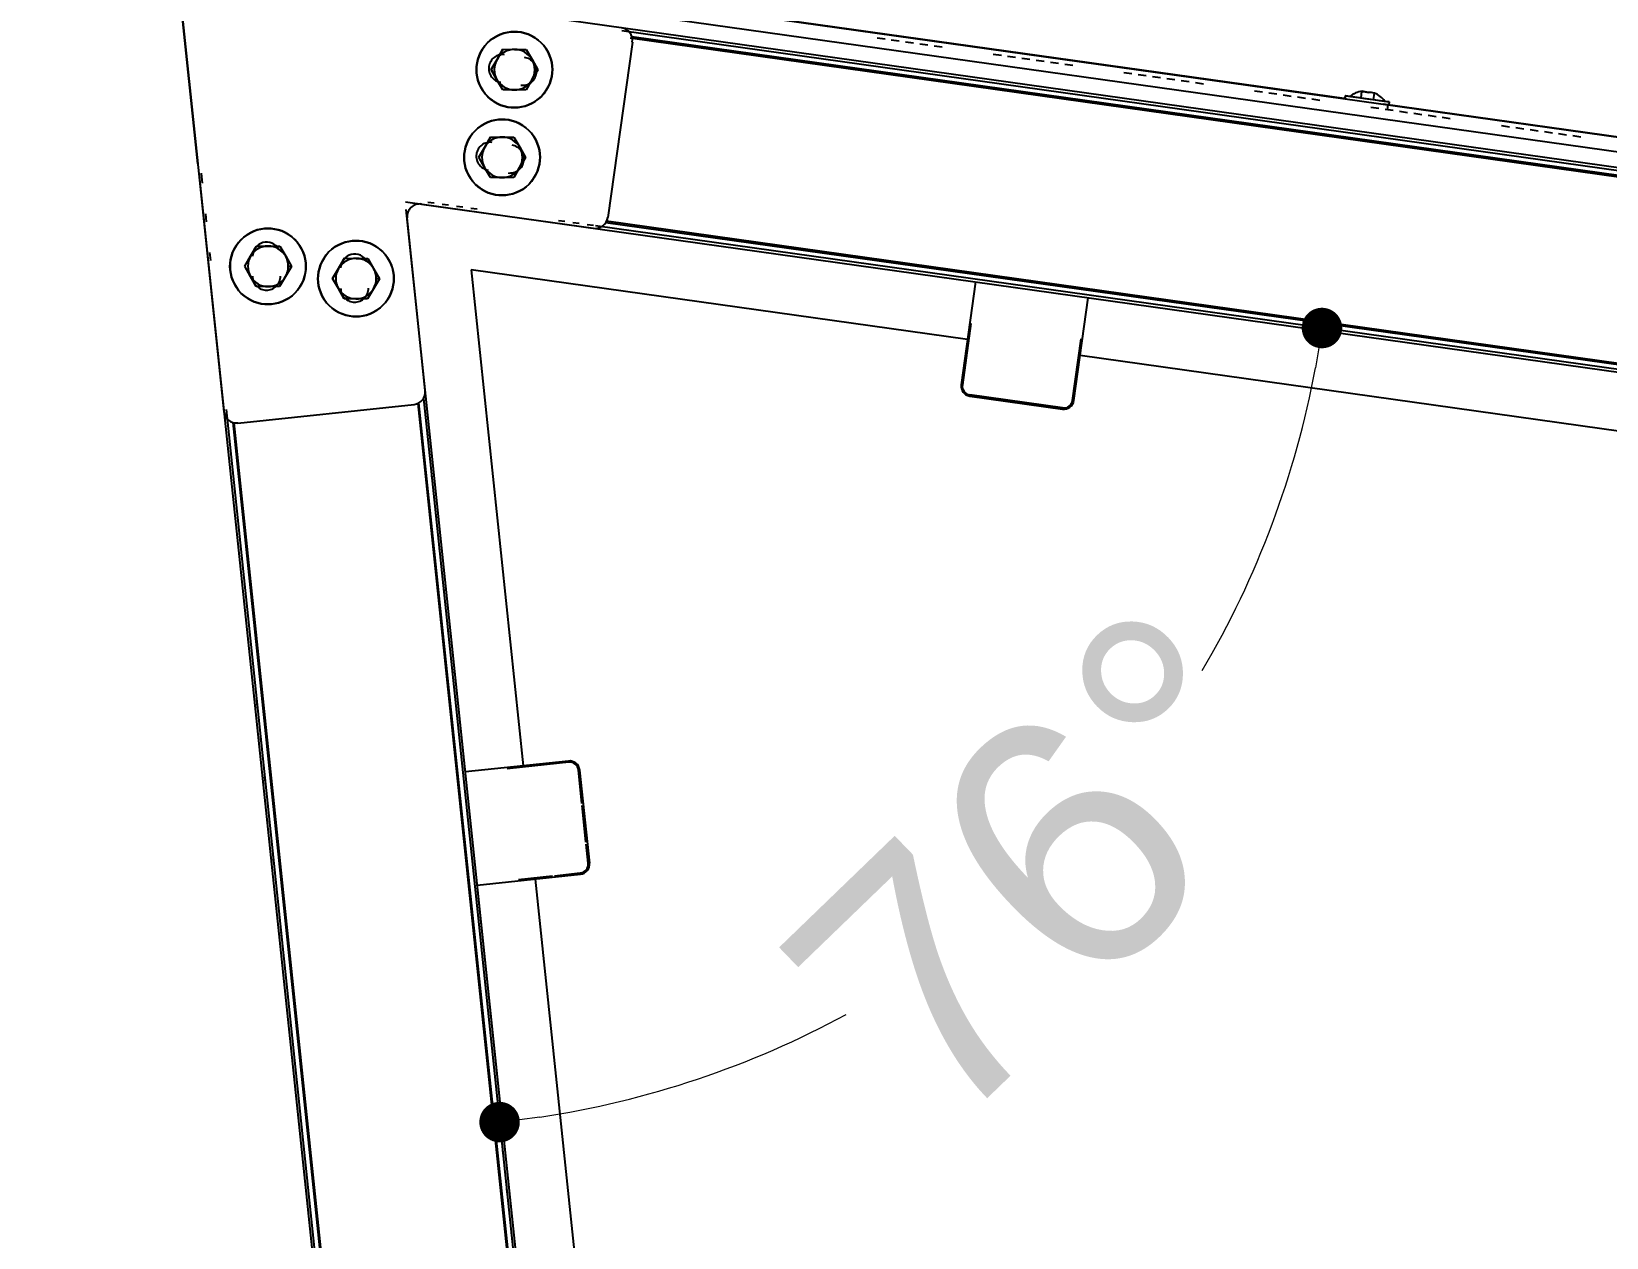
# Model space of a CAD drawing. Header units: millimetres. Extents: x 3109 to 13995, y 24552 to 39949.
# Drawn here: x 4246 to 4869, y 35275 to 35752 of the extents above; entities that cross this region are included whole.
import ezdxf

# ---------------------------------------------------------------- set-up
doc = ezdxf.new("R2010")
doc.units = ezdxf.units.MM
doc.header["$LTSCALE"] = 3
doc.layers.add('DomyÅ›lny', color=7, linetype='Continuous')
doc.styles.get("Standard").update_dxf_attribs({"font": 'arial.ttf'})
doc.dimstyles.new('MATEUSZ', dxfattribs={"dimtxt": 35, "dimasz": 16, "dimexe": 0.18, "dimexo": 0.0625, "dimgap": 0.09, "dimtad": 0, "dimdec": 0, "dimdsep": 46, "dimtxsty": 'Standard', "dimblk": 'DOT', "dimcen": 0.09, "dimse1": 1, "dimse2": 1, "dimadec": 0, "dimazin": 0, "dimtfac": 1, "dimtdec": 0, "dimtofl": 0, "dimtmove": 0, "dimatfit": 3, "dimfxl": 1, "dimtolj": 1, "dimtzin": 0, "dimlwd": 9, "dimlwe": 9, "dimarcsym": 0})

# ---------------------------------------------------------------- blocks, each defined once
blk = doc.blocks.new('_Dot')
at = {"color": 0, "linetype": 'ByBlock', "lineweight": -2}
blk.add_line((-0.5, 0), (-1, 0), dxfattribs=at)
at = {"color": 0, "linetype": 'ByBlock', "const_width": 0.5}
blk.add_lwpolyline([(-0.25, 0, 1), (0.25, 0, 1)], format="xyb", close=True, dxfattribs=at)
blk = doc.blocks.new('*D29')
at = {"color": 0, "lineweight": 9, "transparency": 16777216}
for start, end in [(340.87021, 2.82595), (279.17405, 301.12979)]:
    blk.add_arc((4551.57, 34184.71), 288.86, start, end, dxfattribs=at)
at = {"layer": 'Defpoints', "color": 0, "transparency": 16777216}
for p in [(4394.27, 35681.38), (6612.72, 34401.34), (4551.57, 34184.71), (4721.36, 33951.02), (4638.64, 33356.34)]:
    blk.add_point(p, dxfattribs=at)
at = {"color": 0, "lineweight": 9, "transparency": 16777216, "xscale": 16, "yscale": 16, "zscale": 16}
for p, rotation in [((4838.85, 34214.9), 94.41297339771745), ((4581.77, 33897.43), 187.5870266022825)]:
    blk.add_blockref('_Dot', p, dxfattribs=dict(at, rotation=rotation))
at = {"color": 0, "transparency": 16777216, "insert": (4776.06, 34002.92), "char_height": 100, "attachment_point": 5, "rotation": 51}
blk.add_mtext('\\A1;90°', dxfattribs=at)
blk = doc.blocks.new('*D30')
at = {"color": 0, "lineweight": 9, "transparency": 16777216}
for start, end in [(329.45443, 349.50127), (278.49873, 298.54557)]:
    blk.add_arc((4392.79, 35685.64), 366.91, start, end, dxfattribs=at)
at = {"layer": 'Defpoints', "color": 0, "transparency": 16777216}
for p in [(4469.01, 35674.93), (4401.08, 35606.73), (4583.59, 35372.25), (6672.2, 35365.29), (4637.61, 33356.34)]:
    blk.add_point(p, dxfattribs=at)
at = {"color": 0, "lineweight": 9, "transparency": 16777216, "xscale": 16, "yscale": 16, "zscale": 16}
for p, rotation in [((4756.13, 35634.58), 80.75063463596969), ((4431.14, 35320.75), 187.2493653640306)]:
    blk.add_blockref('_Dot', p, dxfattribs=dict(at, rotation=rotation))
at = {"color": 0, "transparency": 16777216, "insert": (4647.66, 35421.71), "char_height": 100, "attachment_point": 5, "rotation": 44}
blk.add_mtext('\\A1;76°', dxfattribs=at)
blk = doc.blocks.new('*D31')
at = {"color": 0, "lineweight": 9, "transparency": 16777216}
for start, end in [(174.47431, 201.63469), (232.36531, 259.52569)]:
    blk.add_arc((6747.74, 35354.68), 370.53, start, end, dxfattribs=at)
at = {"layer": 'Defpoints', "color": 0, "transparency": 16777216}
for p in [(4469.01, 35674.93), (6672.2, 35365.29), (6737.21, 35279.78), (6404.19, 35215.88), (6465.9, 33349.34)]:
    blk.add_point(p, dxfattribs=at)
at = {"color": 0, "lineweight": 9, "transparency": 16777216, "xscale": 16, "yscale": 16, "zscale": 16}
for p, rotation in [((6380.81, 35406.25), 83.23715371402146), ((6696.17, 34987.75), 350.7628462859789)]:
    blk.add_blockref('_Dot', p, dxfattribs=dict(at, rotation=rotation))
at = {"color": 0, "transparency": 16777216, "insert": (6451.82, 35131.69), "char_height": 100, "attachment_point": 5, "rotation": 307}
blk.add_mtext('\\A1;90°', dxfattribs=at)
blk = doc.blocks.new('*D33')
at = {"color": 0, "lineweight": 9, "transparency": 16777216}
for p, q in [((4297.74, 35979.98), (5445.38, 35818.69)), ((6890.27, 35615.62), (5742.63, 35776.91))]:
    blk.add_line(p, q, dxfattribs=at)
at = {"layer": 'Defpoints', "color": 0, "transparency": 16777216}
for p in [(4255.56, 35794.78), (6906.11, 35613.39), (6879.77, 35425.97)]:
    blk.add_point(p, dxfattribs=at)
at = {"color": 0, "lineweight": 9, "transparency": 16777216, "xscale": 16, "yscale": 16, "zscale": 16}
for p, rotation in [((4281.9, 35982.2), 172.0000000000003), ((6906.11, 35613.39), 352.0000000000002)]:
    blk.add_blockref('_Dot', p, dxfattribs=dict(at, rotation=rotation))
at = {"color": 0, "transparency": 16777216, "insert": (5594, 35797.8), "char_height": 100, "attachment_point": 5, "rotation": 352}
blk.add_mtext('\\A1;2650', dxfattribs=at)
blk = doc.blocks.new('*D34')
at = {"color": 0, "lineweight": 9, "transparency": 16777216}
for p, q in [((4270.17, 32724.1), (5416.74, 32724.1)), ((6863.77, 32724.1), (5717.19, 32724.1))]:
    blk.add_line(p, q, dxfattribs=at)
at = {"layer": 'Defpoints', "color": 0, "transparency": 16777216}
for p in [(4254.17, 35784.88), (6879.77, 35425.97), (6879.77, 32724.1)]:
    blk.add_point(p, dxfattribs=at)
at = {"color": 0, "lineweight": 9, "transparency": 16777216, "xscale": 16, "yscale": 16, "zscale": 16, "rotation": 180}
blk.add_blockref('_Dot', (4254.17, 32724.1), dxfattribs=at)
at = {"color": 0, "lineweight": 9, "transparency": 16777216, "xscale": 16, "yscale": 16, "zscale": 16}
blk.add_blockref('_Dot', (6879.77, 32724.1), dxfattribs=at)
at = {"color": 0, "transparency": 16777216, "insert": (5566.97, 32724.1), "char_height": 100, "attachment_point": 5}
blk.add_mtext('\\A1;2626', dxfattribs=at)
blk = doc.blocks.new('*D36')
at = {"color": 0, "lineweight": 9, "transparency": 16777216}
for p, q in [((4319.69, 32936.73), (5422.43, 32936.73)), ((6825.88, 32936.73), (5723.15, 32936.73))]:
    blk.add_line(p, q, dxfattribs=at)
at = {"layer": 'Defpoints', "color": 0, "transparency": 16777216}
for p in [(4303.69, 35777.81), (6841.88, 35421.2), (6841.88, 32936.73)]:
    blk.add_point(p, dxfattribs=at)
at = {"color": 0, "lineweight": 9, "transparency": 16777216, "xscale": 16, "yscale": 16, "zscale": 16, "rotation": 180}
blk.add_blockref('_Dot', (4303.69, 32936.73), dxfattribs=at)
at = {"color": 0, "lineweight": 9, "transparency": 16777216, "xscale": 16, "yscale": 16, "zscale": 16}
blk.add_blockref('_Dot', (6841.88, 32936.73), dxfattribs=at)
at = {"color": 0, "transparency": 16777216, "insert": (5572.79, 32936.73), "char_height": 100, "attachment_point": 5}
blk.add_mtext('\\A1;2538', dxfattribs=at)

msp = doc.modelspace()

# ---------------------------------------------------------------- linework, layer by layer
at = {"layer": 'DomyÅ›lny'}
for p, q in [((4329.26, 35786.44), (6838.6, 35433.78)), ((6837.78, 35427.94), (4328.44, 35780.61)), ((4765.8, 35725.09), (4376.28, 35779.83)), ((4304.06, 35774.33), (4311.92, 35699.51)), ((4311.92, 35699.51), (4304.06, 35774.33)), ((4304.35, 35771.55), (4322.22, 35601.49)), ((6757.71, 35433.03), (4405.08, 35763.67)), ((4479.47, 35752.18), (6685.15, 35442.19)), ((4483.61, 35747.58), (4473.86, 35678.26)), ((4482.73, 35749.22), (6679.49, 35440.49)), ((6678.49, 35441.13), (4483.47, 35749.62)), ((4583.46, 35748.7), (4580.3, 35749.14)), ((4589.11, 35747.9), (4585.94, 35748.35)), ((4594.76, 35747.11), (4591.59, 35747.55)), ((4600.4, 35746.32), (4597.24, 35746.76)), ((4606.05, 35745.52), (4602.89, 35745.97)), ((4432.43, 35744.71), (4427.77, 35736.74)), ((4629.43, 35742.24), (4626.26, 35742.68)), ((4635.07, 35741.44), (4631.91, 35741.89)), ((4640.72, 35740.65), (4637.56, 35741.09)), ((4646.37, 35739.86), (4643.2, 35740.3)), ((4652.01, 35739.06), (4648.85, 35739.51)), ((4657.66, 35738.27), (4654.5, 35738.71)), ((4427.77, 35736.74), (4432.34, 35728.71)), ((4446.28, 35736.64), (4445.04, 35736.65)), ((4681.04, 35734.98), (4677.88, 35735.43)), ((4686.69, 35734.19), (4683.52, 35734.63)), ((4692.33, 35733.4), (4689.17, 35733.84)), ((4697.98, 35732.6), (4694.82, 35733.05)), ((4703.63, 35731.81), (4700.46, 35732.25)), ((4709.27, 35731.01), (4706.11, 35731.46)), ((4732.65, 35727.73), (4729.49, 35728.17)), ((4738.3, 35726.94), (4735.14, 35727.38)), ((4743.95, 35726.14), (4740.78, 35726.59)), ((4765.23, 35725.17), (4765.4, 35726.36)), ((4771.59, 35725.49), (4771.94, 35728.02)), ((4776.54, 35724.79), (4776.89, 35727.33)), ((4749.59, 35725.35), (4746.43, 35725.79)), ((4755.24, 35724.55), (4752.08, 35725)), ((4778.62, 35721.27), (4775.45, 35721.71)), ((5171.36, 35668.09), (4780.26, 35723.06)), ((4784.27, 35720.48), (4781.1, 35720.92)), ((4782.16, 35722.79), (4781.88, 35720.81)), ((4782.73, 35723.92), (4782.56, 35722.73)), ((4789.91, 35719.68), (4786.75, 35720.13)), ((4795.56, 35718.89), (4792.4, 35719.33)), ((4801.21, 35718.09), (4798.04, 35718.54)), ((4806.85, 35717.3), (4803.69, 35717.75)), ((4830.23, 35714.01), (4827.07, 35714.46)), ((4835.88, 35713.22), (4832.71, 35713.67)), ((4427.56, 35710.05), (4422.9, 35702.08)), ((4436.8, 35710), (4436.83, 35710.01)), ((4841.52, 35712.43), (4838.36, 35712.87)), ((4847.17, 35711.63), (4844.01, 35712.08)), ((4852.82, 35710.84), (4849.66, 35711.29)), ((4858.47, 35710.05), (4855.3, 35710.49)), ((4441.4, 35701.98), (4440.17, 35701.99)), ((4312.3, 35695.92), (4558.2, 33356.34)), ((4313.76, 35691.87), (4313.35, 35695.77)), ((4313.76, 35691.87), (4313.35, 35695.77)), ((4393.95, 35684.45), (6746.58, 35353.81)), ((4400.28, 35683.56), (4468.22, 35674.01)), ((4405.31, 35683.88), (4402.83, 35684.23)), ((4410.96, 35683.09), (4408.47, 35683.44)), ((4416.6, 35682.3), (4414.12, 35682.65)), ((4315.37, 35676.55), (4315.03, 35679.74)), ((4315.37, 35676.55), (4315.03, 35679.74)), ((4417.66, 35458.8), (4394.27, 35681.38)), ((4638.64, 33356.34), (4394.27, 35681.38)), ((4401.79, 35609.86), (4394.61, 35678.08)), ((4422.25, 35681.5), (4419.77, 35681.85)), ((4456.92, 35676.63), (4454.44, 35676.98)), ((4473.17, 35676.34), (6668.19, 35367.85)), ((6668.94, 35368.25), (4473.43, 35676.81)), ((4462.57, 35675.84), (4460.09, 35676.19)), ((4468.22, 35675.04), (4465.73, 35675.39)), ((6672.2, 35365.29), (4469.01, 35674.93)), ((4316.98, 35661.23), (4316.64, 35664.42)), ((4316.98, 35661.23), (4316.64, 35664.42)), ((4330.39, 35659), (4334.96, 35650.98)), ((4348.89, 35658.9), (4347.66, 35658.91)), ((4369.81, 35662.12), (4365.14, 35654.15)), ((4383.65, 35654.05), (4382.41, 35654.06)), ((4419.9, 35657.57), (4440.5, 35461.58)), ((4616.03, 35630.01), (4419.9, 35657.57)), ((4619.23, 35652.78), (4613.53, 35612.18)), ((4658.09, 35605.92), (4663.79, 35646.52)), ((4617.43, 35636.38), (4614.02, 35612.11)), ((4614.02, 35612.11), (4617.43, 35636.38)), ((4657.59, 35605.99), (4661, 35630.25)), ((4661, 35630.25), (4657.59, 35605.99)), ((5544.78, 35499.48), (4660.59, 35623.75)), ((4617, 35608.16), (4653.64, 35603.01)), ((4653.64, 35603.01), (4617, 35608.16)), ((4323.56, 35598.59), (4323.17, 35602.33)), ((4559.23, 33356.34), (4323.17, 35602.33)), ((4327.72, 35597.04), (4397.34, 35604.36)), ((4398.8, 35604.75), (4635.12, 33356.34)), ((4635.62, 33356.34), (4399.28, 35604.99)), ((4401.08, 35606.73), (4637.61, 33356.34)), ((4616.93, 35607.67), (4653.57, 35602.52)), ((4325.69, 35597.25), (4561.22, 33356.34)), ((4561.72, 33356.34), (4326.2, 35597.12)), ((4402.48, 35593.41), (4402.82, 35590.21)), ((4404.09, 35578.08), (4404.43, 35574.89)), ((4405.7, 35562.76), (4406.04, 35559.57)), ((4407.32, 35547.44), (4407.65, 35544.25)), ((4408.93, 35532.12), (4409.26, 35528.92)), ((4410.54, 35516.79), (4410.87, 35513.6)), ((4412.15, 35501.47), (4412.48, 35498.28)), ((4335.54, 35484.62), (4335.2, 35487.81)), ((4337.15, 35469.3), (4336.81, 35472.49)), ((4458.4, 35463.46), (4417.62, 35459.17)), ((4458.45, 35462.96), (4434.08, 35460.4)), ((4458.45, 35462.96), (4434.08, 35460.4)), ((4463.68, 35446.71), (4462.3, 35459.85)), ((4463.68, 35446.71), (4462.3, 35459.85)), ((4462.79, 35459.9), (4466.66, 35423.1)), ((4338.76, 35453.97), (4338.42, 35457.17)), ((4340.37, 35438.65), (4340.03, 35441.84)), ((4465.29, 35431.39), (4463.76, 35445.91)), ((4465.29, 35431.39), (4463.76, 35445.91)), ((4466.16, 35423.05), (4465.37, 35430.59)), ((4466.16, 35423.05), (4465.37, 35430.59)), ((4341.98, 35423.33), (4341.64, 35426.52)), ((4519.37, 34491.08), (4422.16, 35416.02)), ((4422.33, 35414.42), (4463.1, 35418.71)), ((4438.68, 35416.64), (4452.11, 35418.05)), ((4438.68, 35416.64), (4452.11, 35418.05)), ((4445.2, 35416.82), (4542.23, 34493.63)), ((4452.91, 35418.14), (4463.05, 35419.2)), ((4452.91, 35418.14), (4463.05, 35419.2)), ((4343.59, 35408.01), (4343.26, 35411.2)), ((4345.2, 35392.68), (4344.87, 35395.87)), ((4430.71, 35324.86), (4431.04, 35321.67)), ((4432.32, 35309.54), (4432.65, 35306.35)), ((4433.93, 35294.22), (4434.27, 35291.03)), ((4435.54, 35278.89), (4435.88, 35275.7))]:
    msp.add_line(p, q, dxfattribs=at)
for points in [[(4437.08, 35721.68, 0), (4435.73, 35721.74, 0), (4434.35, 35721.92, 0), (4432.95, 35722.24, 0), (4431.55, 35722.7, 0), (4430.18, 35723.32, 0), (4428.86, 35724.08, 0), (4427.61, 35724.98, 0), (4426.45, 35726.01, 0), (4425.4, 35727.16, 0), (4424.49, 35728.4, 0), (4423.71, 35729.72, 0), (4423.08, 35731.08, 0), (4422.6, 35732.47, 0), (4422.26, 35733.87, 0), (4422.06, 35735.25, 0), (4421.99, 35736.6, 0), (4422.05, 35737.94, 0), (4422.23, 35739.33, 0), (4422.55, 35740.73, 0), (4423.02, 35742.12, 0), (4423.63, 35743.49, 0), (4424.39, 35744.82, 0), (4425.29, 35746.07, 0), (4426.33, 35747.23, 0), (4427.47, 35748.27, 0), (4428.71, 35749.19, 0), (4430.03, 35749.97, 0), (4431.39, 35750.6, 0), (4432.78, 35751.08, 0), (4434.18, 35751.42, 0), (4435.56, 35751.61, 0), (4436.91, 35751.68, 0)], [(4436.92, 35751.69, 0), (4435.57, 35751.62, 0), (4434.19, 35751.42, 0), (4432.79, 35751.08, 0), (4431.4, 35750.6, 0), (4430.04, 35749.97, 0), (4428.72, 35749.19, 0), (4427.48, 35748.28, 0), (4426.34, 35747.23, 0), (4425.31, 35746.07, 0), (4424.4, 35744.82, 0), (4423.64, 35743.5, 0), (4423.03, 35742.13, 0), (4422.56, 35740.73, 0), (4422.24, 35739.33, 0), (4422.06, 35737.95, 0), (4422.01, 35736.6, 0), (4422.07, 35735.25, 0), (4422.27, 35733.87, 0), (4422.61, 35732.47, 0), (4423.09, 35731.08, 0), (4423.72, 35729.72, 0), (4424.5, 35728.4, 0), (4425.42, 35727.16, 0), (4426.46, 35726.02, 0), (4427.62, 35724.99, 0), (4428.87, 35724.08, 0), (4430.19, 35723.32, 0), (4431.57, 35722.71, 0), (4432.96, 35722.24, 0), (4434.36, 35721.92, 0), (4435.74, 35721.74, 0), (4437.09, 35721.69, 0)], [(4436.91, 35751.68, 0), (4438.25, 35751.63, 0), (4439.64, 35751.45, 0), (4441.04, 35751.13, 0), (4442.43, 35750.66, 0), (4443.81, 35750.05, 0), (4445.13, 35749.29, 0), (4446.38, 35748.38, 0), (4447.54, 35747.35, 0), (4448.58, 35746.21, 0), (4449.5, 35744.96, 0), (4450.28, 35743.65, 0), (4450.91, 35742.29, 0), (4451.39, 35740.89, 0), (4451.73, 35739.5, 0), (4451.92, 35738.12, 0), (4451.99, 35736.77, 0), (4451.94, 35735.42, 0), (4451.76, 35734.04, 0), (4451.44, 35732.64, 0), (4450.97, 35731.24, 0), (4450.36, 35729.87, 0), (4449.6, 35728.55, 0), (4448.69, 35727.3, 0), (4447.66, 35726.14, 0), (4446.52, 35725.09, 0), (4445.27, 35724.18, 0), (4443.96, 35723.4, 0), (4442.6, 35722.77, 0), (4441.21, 35722.29, 0), (4439.81, 35721.95, 0), (4438.43, 35721.75, 0), (4437.08, 35721.68, 0)], [(4437.09, 35721.69, 0), (4438.44, 35721.75, 0), (4439.82, 35721.95, 0), (4441.22, 35722.29, 0), (4442.61, 35722.77, 0), (4443.97, 35723.4, 0), (4445.29, 35724.18, 0), (4446.53, 35725.1, 0), (4447.67, 35726.14, 0), (4448.71, 35727.3, 0), (4449.61, 35728.55, 0), (4450.37, 35729.87, 0), (4450.98, 35731.25, 0), (4451.45, 35732.64, 0), (4451.77, 35734.04, 0), (4451.95, 35735.42, 0), (4452, 35736.77, 0), (4451.94, 35738.12, 0), (4451.74, 35739.5, 0), (4451.4, 35740.9, 0), (4450.92, 35742.29, 0), (4450.29, 35743.65, 0), (4449.51, 35744.97, 0), (4448.6, 35746.21, 0), (4447.55, 35747.35, 0), (4446.39, 35748.39, 0), (4445.14, 35749.29, 0), (4443.82, 35750.05, 0), (4442.45, 35750.66, 0), (4441.05, 35751.13, 0), (4439.65, 35751.45, 0), (4438.27, 35751.63, 0), (4436.92, 35751.69, 0)], [(4433.15, 35742.61, 0), (4432.61, 35742.66, 0), (4432.06, 35742.66, 0), (4431.53, 35742.6, 0), (4431, 35742.49, 0), (4430.48, 35742.33, 0), (4429.98, 35742.11, 0), (4429.51, 35741.86, 0), (4429.06, 35741.55, 0), (4428.65, 35741.2, 0), (4428.27, 35740.82, 0), (4427.93, 35740.4, 0), (4427.63, 35739.94, 0), (4427.38, 35739.47, 0), (4427.18, 35738.96, 0), (4427.02, 35738.44, 0), (4426.92, 35737.91, 0), (4426.88, 35737.38, 0), (4426.88, 35736.84, 0), (4426.94, 35736.3, 0), (4427.05, 35735.77, 0), (4427.21, 35735.26, 0), (4427.42, 35734.76, 0), (4427.67, 35734.28, 0), (4427.98, 35733.84, 0), (4428.32, 35733.42, 0), (4428.7, 35733.04, 0), (4429.12, 35732.7, 0), (4429.57, 35732.4, 0), (4430.05, 35732.15, 0), (4430.55, 35731.95, 0), (4431.07, 35731.79, 0), (4431.6, 35731.69, 0)], [(4427.8, 35736.75, 0), (4430.14, 35740.73, 0)], [(4430.14, 35740.73, 0), (4429.68, 35739.83, 0), (4429.34, 35738.84, 0), (4429.12, 35737.81, 0), (4429.04, 35736.74, 0), (4429.11, 35735.67, 0), (4429.31, 35734.63, 0), (4429.65, 35733.65, 0), (4430.09, 35732.73, 0)], [(4430.14, 35740.73, 0), (4432.47, 35744.72, 0)], [(4437.09, 35744.69, 0), (4436.08, 35744.63, 0), (4435.05, 35744.44, 0), (4434.05, 35744.11, 0), (4433.08, 35743.64, 0), (4432.19, 35743.05, 0), (4431.39, 35742.36, 0), (4430.71, 35741.58, 0), (4430.14, 35740.73, 0)], [(4432.47, 35744.72, 0), (4437.09, 35744.69, 0)], [(4437.09, 35744.69, 0), (4441.7, 35744.67, 0)], [(4443.99, 35740.65, 0), (4443.44, 35741.5, 0), (4442.76, 35742.29, 0), (4441.97, 35743, 0), (4441.08, 35743.6, 0), (4440.13, 35744.08, 0), (4439.12, 35744.42, 0), (4438.1, 35744.62, 0), (4437.09, 35744.69, 0)], [(4439.5, 35730.57, 0), (4440.04, 35730.52, 0), (4440.58, 35730.53, 0), (4441.12, 35730.58, 0), (4441.65, 35730.69, 0), (4442.17, 35730.86, 0), (4442.67, 35731.07, 0), (4443.14, 35731.33, 0), (4443.59, 35731.63, 0), (4444, 35731.98, 0), (4444.38, 35732.36, 0), (4444.72, 35732.79, 0), (4445.02, 35733.24, 0), (4445.27, 35733.72, 0), (4445.47, 35734.22, 0), (4445.62, 35734.74, 0), (4445.72, 35735.27, 0), (4445.77, 35735.81, 0), (4445.77, 35736.35, 0), (4445.71, 35736.88, 0), (4445.6, 35737.41, 0), (4445.44, 35737.93, 0), (4445.23, 35738.42, 0), (4444.97, 35738.9, 0), (4444.67, 35739.35, 0), (4444.33, 35739.76, 0), (4443.94, 35740.14, 0), (4443.52, 35740.48, 0), (4443.07, 35740.78, 0), (4442.6, 35741.03, 0), (4442.1, 35741.24, 0), (4441.58, 35741.39, 0), (4441.05, 35741.49, 0)], [(4441.7, 35744.67, 0), (4443.99, 35740.65, 0)], [(4443.99, 35740.65, 0), (4446.28, 35736.64, 0)], [(4445.04, 35736.65, 0), (4444.98, 35737.71, 0), (4444.77, 35738.75, 0), (4444.44, 35739.74, 0), (4443.99, 35740.65, 0)], [(4430.09, 35732.73, 0), (4427.8, 35736.75, 0)], [(4430.09, 35732.73, 0), (4430.65, 35731.89, 0), (4431.33, 35731.1, 0), (4432.12, 35730.39, 0), (4433, 35729.79, 0), (4433.96, 35729.31, 0), (4434.96, 35728.97, 0), (4435.98, 35728.76, 0), (4437, 35728.69, 0)], [(4432.37, 35728.72, 0), (4430.09, 35732.73, 0)], [(4437, 35728.69, 0), (4438.01, 35728.75, 0), (4439.03, 35728.94, 0), (4440.04, 35729.28, 0), (4441, 35729.74, 0), (4441.89, 35730.33, 0), (4442.69, 35731.03, 0), (4443.38, 35731.81, 0), (4443.95, 35732.65, 0)], [(4443.95, 35732.65, 0), (4441.61, 35728.67, 0)], [(4443.95, 35732.65, 0), (4444.4, 35733.56, 0), (4444.75, 35734.54, 0), (4444.96, 35735.58, 0), (4445.04, 35736.65, 0)], [(4446.28, 35736.64, 0), (4443.95, 35732.65, 0)], [(4437, 35728.69, 0), (4432.37, 35728.72, 0)], [(4441.61, 35728.67, 0), (4437, 35728.69, 0)], [(4782.73, 35723.92, 0), (4782.73, 35723.92, 0), (4782.73, 35723.92, 0), (4782.73, 35723.92, 0), (4782.73, 35723.92, 0), (4782.73, 35723.92, 0), (4782.73, 35723.92, 0), (4782.73, 35723.92, 0), (4782.73, 35723.92, 0), (4782.73, 35723.92, 0), (4782.72, 35723.92, 0), (4782.72, 35723.92, 0), (4782.7, 35723.93, 0), (4782.61, 35723.94, 0), (4782.24, 35723.99, 0), (4778.25, 35724.55, 0), (4767.31, 35726.09, 0), (4765.59, 35726.33, 0), (4765.44, 35726.35, 0), (4765.41, 35726.36, 0), (4765.4, 35726.36, 0), (4765.4, 35726.36, 0), (4765.4, 35726.36, 0), (4765.4, 35726.36, 0), (4765.4, 35726.36, 0), (4765.4, 35726.36, 0), (4765.4, 35726.36, 0), (4765.4, 35726.36, 0), (4765.4, 35726.36, 0), (4765.4, 35726.36, 0), (4765.4, 35726.36, 0), (4765.4, 35726.36, 0), (4765.4, 35726.36, 0), (4765.4, 35726.36, 0), (4765.4, 35726.36, 0), (4765.4, 35726.36, 0), (4765.4, 35726.36, 0), (4765.4, 35726.36, 0), (4765.4, 35726.36, 0), (4765.4, 35726.36, 0), (4765.42, 35726.35, 0), (4765.51, 35726.34, 0), (4765.88, 35726.29, 0), (4767.42, 35726.07, 0), (4770.6, 35725.63, 0)], [(4780.99, 35724.17, 0), (4780.99, 35724.17, 0), (4780.99, 35724.17, 0), (4780.99, 35724.17, 0), (4780.99, 35724.17, 0), (4780.99, 35724.17, 0), (4780.99, 35724.17, 0), (4780.99, 35724.17, 0), (4780.99, 35724.17, 0), (4780.99, 35724.17, 0), (4780.99, 35724.17, 0), (4780.99, 35724.17, 0), (4780.98, 35724.17, 0), (4780.94, 35724.17, 0), (4780.79, 35724.19, 0), (4780.14, 35724.29, 0), (4767.13, 35726.11, 0)], [(4774.42, 35727.67, 0), (4773.81, 35727.84, 0), (4773.2, 35727.96, 0), (4772.57, 35728.02, 0), (4771.94, 35728.02, 0)], [(4771.94, 35728.02, 0), (4772.57, 35728.02, 0), (4773.2, 35727.96, 0), (4773.81, 35727.84, 0), (4774.42, 35727.67, 0)], [(4776.89, 35727.33, 0), (4776.29, 35727.5, 0), (4775.67, 35727.61, 0), (4775.05, 35727.67, 0), (4774.42, 35727.67, 0)], [(4770.6, 35725.63, 0), (4773.12, 35725.27, 0)], [(4773.08, 35725.28, 0), (4776.25, 35724.83, 0)], [(4776.25, 35724.83, 0), (4780.99, 35724.17, 0)], [(4778.73, 35724.48, 0), (4782.73, 35723.92, 0)], [(4432.21, 35687.02, 0), (4430.86, 35687.08, 0), (4429.48, 35687.26, 0), (4428.08, 35687.58, 0), (4426.68, 35688.04, 0), (4425.31, 35688.66, 0), (4423.99, 35689.42, 0), (4422.74, 35690.32, 0), (4421.58, 35691.36, 0), (4420.53, 35692.5, 0), (4419.62, 35693.74, 0), (4418.84, 35695.06, 0), (4418.21, 35696.42, 0), (4417.73, 35697.81, 0), (4417.39, 35699.21, 0), (4417.19, 35700.59, 0), (4417.12, 35701.94, 0), (4417.18, 35703.28, 0), (4417.36, 35704.67, 0), (4417.68, 35706.07, 0), (4418.14, 35707.46, 0), (4418.76, 35708.84, 0), (4419.52, 35710.16, 0), (4420.42, 35711.41, 0), (4421.45, 35712.57, 0), (4422.6, 35713.61, 0), (4423.84, 35714.53, 0), (4425.16, 35715.31, 0), (4426.52, 35715.94, 0), (4427.91, 35716.42, 0), (4429.31, 35716.76, 0), (4430.69, 35716.95, 0), (4432.04, 35717.02, 0)], [(4432.05, 35717.03, 0), (4430.7, 35716.96, 0), (4429.32, 35716.76, 0), (4427.92, 35716.42, 0), (4426.53, 35715.94, 0), (4425.17, 35715.31, 0), (4423.85, 35714.53, 0), (4422.61, 35713.62, 0), (4421.47, 35712.57, 0), (4420.43, 35711.41, 0), (4419.53, 35710.16, 0), (4418.77, 35708.84, 0), (4418.16, 35707.47, 0), (4417.69, 35706.07, 0), (4417.37, 35704.67, 0), (4417.19, 35703.29, 0), (4417.13, 35701.94, 0), (4417.2, 35700.59, 0), (4417.4, 35699.21, 0), (4417.74, 35697.81, 0), (4418.22, 35696.42, 0), (4418.85, 35695.06, 0), (4419.63, 35693.74, 0), (4420.54, 35692.5, 0), (4421.59, 35691.36, 0), (4422.75, 35690.33, 0), (4424, 35689.42, 0), (4425.32, 35688.66, 0), (4426.69, 35688.05, 0), (4428.09, 35687.58, 0), (4429.49, 35687.26, 0), (4430.87, 35687.08, 0), (4432.22, 35687.03, 0)], [(4432.04, 35717.02, 0), (4433.38, 35716.97, 0), (4434.77, 35716.79, 0), (4436.17, 35716.47, 0), (4437.56, 35716, 0), (4438.93, 35715.39, 0), (4440.26, 35714.63, 0), (4441.51, 35713.72, 0), (4442.67, 35712.69, 0), (4443.71, 35711.55, 0), (4444.63, 35710.3, 0), (4445.41, 35708.99, 0), (4446.04, 35707.63, 0), (4446.52, 35706.23, 0), (4446.86, 35704.84, 0), (4447.05, 35703.46, 0), (4447.12, 35702.11, 0), (4447.07, 35700.76, 0), (4446.89, 35699.38, 0), (4446.57, 35697.98, 0), (4446.1, 35696.58, 0), (4445.49, 35695.21, 0), (4444.73, 35693.89, 0), (4443.82, 35692.64, 0), (4442.79, 35691.48, 0), (4441.64, 35690.43, 0), (4440.4, 35689.52, 0), (4439.09, 35688.74, 0), (4437.73, 35688.11, 0), (4436.33, 35687.63, 0), (4434.94, 35687.29, 0), (4433.56, 35687.09, 0), (4432.21, 35687.02, 0)], [(4432.22, 35687.03, 0), (4433.57, 35687.09, 0), (4434.95, 35687.29, 0), (4436.35, 35687.63, 0), (4437.74, 35688.11, 0), (4439.1, 35688.74, 0), (4440.42, 35689.52, 0), (4441.66, 35690.44, 0), (4442.8, 35691.48, 0), (4443.83, 35692.64, 0), (4444.74, 35693.89, 0), (4445.5, 35695.21, 0), (4446.11, 35696.59, 0), (4446.58, 35697.98, 0), (4446.9, 35699.38, 0), (4447.08, 35700.77, 0), (4447.13, 35702.11, 0), (4447.07, 35703.46, 0), (4446.87, 35704.84, 0), (4446.53, 35706.24, 0), (4446.05, 35707.63, 0), (4445.42, 35708.99, 0), (4444.64, 35710.31, 0), (4443.72, 35711.55, 0), (4442.68, 35712.69, 0), (4441.52, 35713.73, 0), (4440.27, 35714.63, 0), (4438.95, 35715.39, 0), (4437.57, 35716, 0), (4436.18, 35716.47, 0), (4434.78, 35716.79, 0), (4433.39, 35716.97, 0), (4432.05, 35717.03, 0)], [(4428.18, 35707.94, 0), (4427.65, 35707.98, 0), (4427.1, 35707.98, 0), (4426.57, 35707.92, 0), (4426.04, 35707.81, 0), (4425.52, 35707.65, 0), (4425.02, 35707.44, 0), (4424.55, 35707.18, 0), (4424.1, 35706.87, 0), (4423.69, 35706.53, 0), (4423.31, 35706.14, 0), (4422.97, 35705.72, 0), (4422.67, 35705.27, 0), (4422.42, 35704.79, 0), (4422.22, 35704.29, 0), (4422.06, 35703.77, 0), (4421.96, 35703.24, 0), (4421.92, 35702.7, 0), (4421.92, 35702.16, 0), (4421.98, 35701.62, 0), (4422.09, 35701.09, 0), (4422.25, 35700.58, 0), (4422.46, 35700.08, 0), (4422.71, 35699.61, 0), (4423.02, 35699.16, 0), (4423.36, 35698.74, 0), (4423.74, 35698.36, 0), (4424.16, 35698.02, 0), (4424.61, 35697.73, 0), (4425.09, 35697.47, 0), (4425.59, 35697.27, 0), (4426.11, 35697.11, 0), (4426.64, 35697.01, 0)], [(4425.27, 35706.07, 0), (4427.6, 35710.06, 0)], [(4432.22, 35710.03, 0), (4431.21, 35709.98, 0), (4430.18, 35709.78, 0), (4429.18, 35709.45, 0), (4428.21, 35708.99, 0), (4427.32, 35708.4, 0), (4426.52, 35707.7, 0), (4425.83, 35706.92, 0), (4425.27, 35706.07, 0)], [(4427.6, 35710.06, 0), (4432.22, 35710.03, 0)], [(4432.22, 35710.03, 0), (4436.83, 35710.01, 0)], [(4439.12, 35705.99, 0), (4438.57, 35706.84, 0), (4437.89, 35707.63, 0), (4437.1, 35708.34, 0), (4436.21, 35708.94, 0), (4435.26, 35709.42, 0), (4434.25, 35709.76, 0), (4433.23, 35709.96, 0), (4432.22, 35710.03, 0)], [(4436.83, 35710.01, 0), (4439.12, 35705.99, 0)], [(4422.93, 35702.09, 0), (4425.27, 35706.07, 0)], [(4425.22, 35698.07, 0), (4422.93, 35702.09, 0)], [(4425.27, 35706.07, 0), (4424.81, 35705.17, 0), (4424.47, 35704.19, 0), (4424.25, 35703.15, 0), (4424.17, 35702.08, 0), (4424.24, 35701.01, 0), (4424.44, 35699.97, 0), (4424.77, 35698.99, 0), (4425.22, 35698.07, 0)], [(4434.54, 35695.89, 0), (4435.08, 35695.84, 0), (4435.62, 35695.85, 0), (4436.16, 35695.91, 0), (4436.69, 35696.02, 0), (4437.21, 35696.18, 0), (4437.7, 35696.39, 0), (4438.18, 35696.65, 0), (4438.63, 35696.95, 0), (4439.04, 35697.3, 0), (4439.42, 35697.69, 0), (4439.76, 35698.11, 0), (4440.06, 35698.56, 0), (4440.31, 35699.04, 0), (4440.51, 35699.54, 0), (4440.66, 35700.06, 0), (4440.76, 35700.59, 0), (4440.81, 35701.13, 0), (4440.81, 35701.67, 0), (4440.75, 35702.2, 0), (4440.64, 35702.73, 0), (4440.48, 35703.25, 0), (4440.27, 35703.75, 0), (4440.01, 35704.22, 0), (4439.71, 35704.67, 0), (4439.37, 35705.08, 0), (4438.98, 35705.46, 0), (4438.56, 35705.8, 0), (4438.11, 35706.1, 0), (4437.64, 35706.35, 0), (4437.14, 35706.56, 0), (4436.62, 35706.71, 0), (4436.09, 35706.82, 0)], [(4439.08, 35697.99, 0), (4439.53, 35698.9, 0), (4439.88, 35699.88, 0), (4440.09, 35700.92, 0), (4440.17, 35701.99, 0)], [(4441.4, 35701.98, 0), (4439.08, 35697.99, 0)], [(4439.12, 35705.99, 0), (4441.4, 35701.98, 0)], [(4440.17, 35701.99, 0), (4440.11, 35703.05, 0), (4439.9, 35704.09, 0), (4439.57, 35705.08, 0), (4439.12, 35705.99, 0)], [(4425.22, 35698.07, 0), (4425.78, 35697.23, 0), (4426.46, 35696.44, 0), (4427.25, 35695.73, 0), (4428.13, 35695.13, 0), (4429.09, 35694.65, 0), (4430.09, 35694.31, 0), (4431.11, 35694.1, 0), (4432.12, 35694.03, 0)], [(4427.5, 35694.06, 0), (4425.22, 35698.07, 0)], [(4432.12, 35694.03, 0), (4433.14, 35694.09, 0), (4434.16, 35694.29, 0), (4435.17, 35694.62, 0), (4436.13, 35695.08, 0), (4437.02, 35695.67, 0), (4437.82, 35696.37, 0), (4438.51, 35697.15, 0), (4439.08, 35697.99, 0)], [(4439.08, 35697.99, 0), (4436.74, 35694.01, 0)], [(4432.12, 35694.03, 0), (4427.5, 35694.06, 0)], [(4436.74, 35694.01, 0), (4432.12, 35694.03, 0)], [(4339.7, 35643.95, 0), (4338.35, 35644, 0), (4336.97, 35644.18, 0), (4335.57, 35644.5, 0), (4334.17, 35644.97, 0), (4332.8, 35645.58, 0), (4331.48, 35646.34, 0), (4330.23, 35647.25, 0), (4329.07, 35648.28, 0), (4328.02, 35649.42, 0), (4327.11, 35650.67, 0), (4326.33, 35651.98, 0), (4325.7, 35653.34, 0), (4325.22, 35654.74, 0), (4324.88, 35656.13, 0), (4324.68, 35657.51, 0), (4324.61, 35658.86, 0), (4324.67, 35660.21, 0), (4324.85, 35661.59, 0), (4325.17, 35662.99, 0), (4325.63, 35664.39, 0), (4326.25, 35665.76, 0), (4327.01, 35667.08, 0), (4327.91, 35668.33, 0), (4328.94, 35669.49, 0), (4330.09, 35670.54, 0), (4331.33, 35671.45, 0), (4332.65, 35672.23, 0), (4334.01, 35672.86, 0), (4335.4, 35673.34, 0), (4336.8, 35673.68, 0), (4338.18, 35673.88, 0), (4339.52, 35673.95, 0)], [(4339.54, 35673.95, 0), (4338.19, 35673.88, 0), (4336.81, 35673.68, 0), (4335.41, 35673.35, 0), (4334.02, 35672.86, 0), (4332.66, 35672.23, 0), (4331.34, 35671.46, 0), (4330.1, 35670.54, 0), (4328.96, 35669.49, 0), (4327.92, 35668.34, 0), (4327.02, 35667.08, 0), (4326.26, 35665.76, 0), (4325.65, 35664.39, 0), (4325.18, 35662.99, 0), (4324.86, 35661.59, 0), (4324.68, 35660.21, 0), (4324.62, 35658.86, 0), (4324.69, 35657.51, 0), (4324.89, 35656.13, 0), (4325.23, 35654.74, 0), (4325.71, 35653.35, 0), (4326.34, 35651.98, 0), (4327.12, 35650.67, 0), (4328.03, 35649.43, 0), (4329.08, 35648.28, 0), (4330.24, 35647.25, 0), (4331.49, 35646.35, 0), (4332.81, 35645.59, 0), (4334.18, 35644.97, 0), (4335.58, 35644.5, 0), (4336.98, 35644.18, 0), (4338.36, 35644, 0), (4339.71, 35643.95, 0)], [(4339.52, 35673.95, 0), (4340.87, 35673.89, 0), (4342.26, 35673.71, 0), (4343.66, 35673.39, 0), (4345.05, 35672.93, 0), (4346.42, 35672.31, 0), (4347.75, 35671.55, 0), (4349, 35670.65, 0), (4350.16, 35669.62, 0), (4351.2, 35668.47, 0), (4352.12, 35667.23, 0), (4352.9, 35665.91, 0), (4353.53, 35664.55, 0), (4354.01, 35663.16, 0), (4354.35, 35661.76, 0), (4354.54, 35660.38, 0), (4354.61, 35659.03, 0), (4354.56, 35657.69, 0), (4354.38, 35656.3, 0), (4354.06, 35654.9, 0), (4353.59, 35653.51, 0), (4352.98, 35652.14, 0), (4352.21, 35650.81, 0), (4351.31, 35649.56, 0), (4350.28, 35648.4, 0), (4349.13, 35647.36, 0), (4347.89, 35646.44, 0), (4346.58, 35645.66, 0), (4345.21, 35645.03, 0), (4343.82, 35644.55, 0), (4342.43, 35644.21, 0), (4341.05, 35644.02, 0), (4339.7, 35643.95, 0)], [(4339.71, 35643.95, 0), (4341.06, 35644.02, 0), (4342.44, 35644.22, 0), (4343.84, 35644.55, 0), (4345.23, 35645.03, 0), (4346.59, 35645.67, 0), (4347.91, 35646.44, 0), (4349.15, 35647.36, 0), (4350.29, 35648.4, 0), (4351.32, 35649.56, 0), (4352.23, 35650.81, 0), (4352.99, 35652.14, 0), (4353.6, 35653.51, 0), (4354.07, 35654.91, 0), (4354.39, 35656.31, 0), (4354.57, 35657.69, 0), (4354.62, 35659.04, 0), (4354.55, 35660.38, 0), (4354.36, 35661.76, 0), (4354.02, 35663.16, 0), (4353.54, 35664.55, 0), (4352.91, 35665.92, 0), (4352.13, 35667.23, 0), (4351.21, 35668.47, 0), (4350.17, 35669.62, 0), (4349.01, 35670.65, 0), (4347.76, 35671.55, 0), (4346.44, 35672.31, 0), (4345.06, 35672.93, 0), (4343.67, 35673.39, 0), (4342.27, 35673.71, 0), (4340.88, 35673.9, 0), (4339.54, 35673.95, 0)], [(4332.76, 35663, 0), (4335.09, 35666.98, 0)], [(4339.71, 35666.96, 0), (4338.7, 35666.9, 0), (4337.67, 35666.71, 0), (4336.66, 35666.37, 0), (4335.7, 35665.91, 0), (4334.81, 35665.32, 0), (4334.01, 35664.62, 0), (4333.32, 35663.84, 0), (4332.76, 35663, 0)], [(4343.83, 35665.79, 0), (4343.31, 35666.53, 0), (4342.69, 35667.17, 0), (4341.96, 35667.71, 0), (4341.16, 35668.12, 0), (4340.3, 35668.39, 0), (4339.41, 35668.52, 0), (4338.51, 35668.51, 0), (4337.63, 35668.35, 0), (4336.78, 35668.04, 0), (4335.99, 35667.61, 0), (4335.29, 35667.05, 0), (4334.69, 35666.39, 0), (4334.2, 35665.63, 0), (4333.84, 35664.81, 0), (4333.62, 35663.94, 0), (4333.54, 35663.04, 0)], [(4335.09, 35666.98, 0), (4339.71, 35666.96, 0)], [(4339.71, 35666.96, 0), (4344.32, 35666.93, 0)], [(4346.61, 35662.92, 0), (4346.06, 35663.76, 0), (4345.38, 35664.55, 0), (4344.59, 35665.26, 0), (4343.7, 35665.86, 0), (4342.75, 35666.34, 0), (4341.74, 35666.68, 0), (4340.72, 35666.89, 0), (4339.71, 35666.96, 0)], [(4344.32, 35666.93, 0), (4346.61, 35662.92, 0)], [(4374.45, 35639.1, 0), (4373.1, 35639.15, 0), (4371.72, 35639.33, 0), (4370.32, 35639.65, 0), (4368.93, 35640.12, 0), (4367.55, 35640.73, 0), (4366.23, 35641.49, 0), (4364.98, 35642.4, 0), (4363.82, 35643.43, 0), (4362.78, 35644.57, 0), (4361.86, 35645.81, 0), (4361.08, 35647.13, 0), (4360.45, 35648.49, 0), (4359.97, 35649.88, 0), (4359.63, 35651.28, 0), (4359.43, 35652.66, 0), (4359.37, 35654.01, 0), (4359.42, 35655.36, 0), (4359.6, 35656.74, 0), (4359.92, 35658.14, 0), (4360.39, 35659.54, 0), (4361, 35660.91, 0), (4361.76, 35662.23, 0), (4362.67, 35663.48, 0), (4363.7, 35664.64, 0), (4364.84, 35665.69, 0), (4366.08, 35666.6, 0), (4367.4, 35667.38, 0), (4368.76, 35668.01, 0), (4370.15, 35668.49, 0), (4371.55, 35668.83, 0), (4372.93, 35669.03, 0), (4374.28, 35669.1, 0)], [(4374.29, 35669.1, 0), (4372.94, 35669.03, 0), (4371.56, 35668.83, 0), (4370.17, 35668.49, 0), (4368.77, 35668.01, 0), (4367.41, 35667.38, 0), (4366.1, 35666.6, 0), (4364.85, 35665.69, 0), (4363.71, 35664.64, 0), (4362.68, 35663.48, 0), (4361.77, 35662.23, 0), (4361.01, 35660.91, 0), (4360.4, 35659.54, 0), (4359.93, 35658.14, 0), (4359.61, 35656.74, 0), (4359.43, 35655.36, 0), (4359.38, 35654.01, 0), (4359.45, 35652.66, 0), (4359.64, 35651.28, 0), (4359.98, 35649.89, 0), (4360.46, 35648.5, 0), (4361.09, 35647.13, 0), (4361.87, 35645.82, 0), (4362.79, 35644.58, 0), (4363.83, 35643.43, 0), (4364.99, 35642.4, 0), (4366.24, 35641.5, 0), (4367.57, 35640.73, 0), (4368.94, 35640.12, 0), (4370.33, 35639.65, 0), (4371.73, 35639.33, 0), (4373.12, 35639.15, 0), (4374.46, 35639.1, 0)], [(4374.28, 35669.1, 0), (4375.63, 35669.04, 0), (4377.01, 35668.86, 0), (4378.41, 35668.54, 0), (4379.81, 35668.07, 0), (4381.18, 35667.46, 0), (4382.5, 35666.7, 0), (4383.75, 35665.8, 0), (4384.91, 35664.76, 0), (4385.95, 35663.62, 0), (4386.87, 35662.38, 0), (4387.65, 35661.06, 0), (4388.28, 35659.7, 0), (4388.76, 35658.31, 0), (4389.1, 35656.91, 0), (4389.3, 35655.53, 0), (4389.36, 35654.18, 0), (4389.31, 35652.83, 0), (4389.13, 35651.45, 0), (4388.81, 35650.05, 0), (4388.34, 35648.66, 0), (4387.73, 35647.28, 0), (4386.97, 35645.96, 0), (4386.07, 35644.71, 0), (4385.03, 35643.55, 0), (4383.89, 35642.51, 0), (4382.65, 35641.59, 0), (4381.33, 35640.81, 0), (4379.97, 35640.18, 0), (4378.58, 35639.7, 0), (4377.18, 35639.36, 0), (4375.8, 35639.16, 0), (4374.45, 35639.1, 0)], [(4374.46, 35639.1, 0), (4375.81, 35639.17, 0), (4377.19, 35639.36, 0), (4378.59, 35639.7, 0), (4379.98, 35640.18, 0), (4381.34, 35640.81, 0), (4382.66, 35641.59, 0), (4383.9, 35642.51, 0), (4385.05, 35643.55, 0), (4386.08, 35644.71, 0), (4386.98, 35645.96, 0), (4387.74, 35647.29, 0), (4388.36, 35648.66, 0), (4388.82, 35650.05, 0), (4389.14, 35651.45, 0), (4389.32, 35652.84, 0), (4389.38, 35654.19, 0), (4389.31, 35655.53, 0), (4389.11, 35656.91, 0), (4388.77, 35658.31, 0), (4388.29, 35659.7, 0), (4387.66, 35661.06, 0), (4386.88, 35662.38, 0), (4385.97, 35663.62, 0), (4384.92, 35664.77, 0), (4383.76, 35665.8, 0), (4382.51, 35666.7, 0), (4381.19, 35667.46, 0), (4379.82, 35668.08, 0), (4378.42, 35668.54, 0), (4377.02, 35668.86, 0), (4375.64, 35669.04, 0), (4374.29, 35669.1, 0)], [(4330.42, 35659.01, 0), (4332.76, 35663, 0)], [(4332.71, 35655, 0), (4330.42, 35659.01, 0)], [(4332.76, 35663, 0), (4332.3, 35662.09, 0), (4331.96, 35661.11, 0), (4331.74, 35660.07, 0), (4331.66, 35659, 0), (4331.73, 35657.94, 0), (4331.93, 35656.9, 0), (4332.26, 35655.91, 0), (4332.71, 35655, 0)], [(4346.57, 35654.92, 0), (4347.02, 35655.82, 0), (4347.37, 35656.81, 0), (4347.58, 35657.84, 0), (4347.66, 35658.91, 0)], [(4348.89, 35658.9, 0), (4346.57, 35654.92, 0)], [(4346.61, 35662.92, 0), (4348.89, 35658.9, 0)], [(4347.66, 35658.91, 0), (4347.6, 35659.98, 0), (4347.39, 35661.02, 0), (4347.06, 35662, 0), (4346.61, 35662.92, 0)], [(4365.17, 35654.16, 0), (4367.51, 35658.15, 0)], [(4367.51, 35658.15, 0), (4367.05, 35657.24, 0), (4366.71, 35656.26, 0), (4366.49, 35655.22, 0), (4366.41, 35654.15, 0), (4366.48, 35653.09, 0), (4366.68, 35652.05, 0), (4367.02, 35651.06, 0), (4367.46, 35650.15, 0)], [(4367.51, 35658.15, 0), (4369.84, 35662.13, 0)], [(4374.46, 35662.11, 0), (4373.45, 35662.05, 0), (4372.42, 35661.85, 0), (4371.42, 35661.52, 0), (4370.46, 35661.06, 0), (4369.56, 35660.47, 0), (4368.76, 35659.77, 0), (4368.08, 35658.99, 0), (4367.51, 35658.15, 0)], [(4378.75, 35660.83, 0), (4378.26, 35661.61, 0), (4377.65, 35662.29, 0), (4376.93, 35662.86, 0), (4376.13, 35663.31, 0), (4375.27, 35663.61, 0), (4374.37, 35663.77, 0), (4373.45, 35663.78, 0), (4372.55, 35663.64, 0), (4371.68, 35663.35, 0), (4370.87, 35662.92, 0), (4370.15, 35662.37, 0), (4369.52, 35661.7, 0), (4369.02, 35660.94, 0), (4368.65, 35660.1, 0), (4368.42, 35659.22, 0), (4368.34, 35658.31, 0)], [(4369.84, 35662.13, 0), (4374.46, 35662.11, 0)], [(4374.46, 35662.11, 0), (4379.08, 35662.08, 0)], [(4381.37, 35658.06, 0), (4380.81, 35658.91, 0), (4380.13, 35659.7, 0), (4379.34, 35660.41, 0), (4378.45, 35661.01, 0), (4377.5, 35661.49, 0), (4376.5, 35661.83, 0), (4375.47, 35662.04, 0), (4374.46, 35662.11, 0)], [(4379.08, 35662.08, 0), (4381.37, 35658.06, 0)], [(4381.37, 35658.06, 0), (4383.65, 35654.05, 0)], [(4382.41, 35654.06, 0), (4382.35, 35655.13, 0), (4382.14, 35656.17, 0), (4381.81, 35657.15, 0), (4381.37, 35658.06, 0)], [(4332.71, 35655, 0), (4333.27, 35654.15, 0), (4333.95, 35653.36, 0), (4334.74, 35652.65, 0), (4335.62, 35652.05, 0), (4336.58, 35651.58, 0), (4337.58, 35651.23, 0), (4338.6, 35651.03, 0), (4339.61, 35650.96, 0)], [(4334.99, 35650.98, 0), (4332.71, 35655, 0)], [(4333.53, 35655.06, 0), (4333.56, 35654.52, 0), (4333.64, 35653.98, 0), (4333.77, 35653.46, 0), (4333.95, 35652.95, 0), (4334.18, 35652.46, 0), (4334.46, 35651.99, 0), (4334.79, 35651.56, 0), (4335.15, 35651.16, 0), (4335.55, 35650.8, 0), (4335.99, 35650.48, 0), (4336.45, 35650.2, 0), (4336.94, 35649.97, 0), (4337.45, 35649.79, 0), (4337.97, 35649.66, 0), (4338.51, 35649.58, 0), (4339.05, 35649.55, 0), (4339.59, 35649.58, 0), (4340.12, 35649.66, 0), (4340.65, 35649.79, 0), (4341.15, 35649.97, 0), (4341.64, 35650.2, 0), (4342.11, 35650.48, 0), (4342.54, 35650.8, 0), (4342.94, 35651.16, 0), (4343.3, 35651.56, 0), (4343.63, 35651.99, 0), (4343.9, 35652.45, 0), (4344.14, 35652.94, 0), (4344.32, 35653.45, 0), (4344.45, 35653.97, 0), (4344.53, 35654.5, 0), (4344.56, 35655.04, 0)], [(4339.61, 35650.96, 0), (4340.63, 35651.02, 0), (4341.65, 35651.21, 0), (4342.66, 35651.54, 0), (4343.62, 35652.01, 0), (4344.51, 35652.6, 0), (4345.31, 35653.29, 0), (4346, 35654.07, 0), (4346.57, 35654.92, 0)], [(4346.57, 35654.92, 0), (4344.23, 35650.93, 0)], [(4367.46, 35650.15, 0), (4365.17, 35654.16, 0)], [(4381.32, 35650.07, 0), (4381.77, 35650.97, 0), (4382.12, 35651.95, 0), (4382.34, 35652.99, 0), (4382.41, 35654.06, 0)], [(4383.65, 35654.05, 0), (4381.32, 35650.07, 0)], [(4339.61, 35650.96, 0), (4334.99, 35650.98, 0)], [(4344.23, 35650.93, 0), (4339.61, 35650.96, 0)], [(4367.46, 35650.15, 0), (4368.02, 35649.3, 0), (4368.7, 35648.51, 0), (4369.49, 35647.8, 0), (4370.37, 35647.2, 0), (4371.33, 35646.72, 0), (4372.33, 35646.38, 0), (4373.35, 35646.18, 0), (4374.37, 35646.11, 0)], [(4369.74, 35646.13, 0), (4367.46, 35650.15, 0)], [(4368.33, 35650.32, 0), (4368.36, 35649.78, 0), (4368.44, 35649.24, 0), (4368.57, 35648.72, 0), (4368.75, 35648.21, 0), (4368.98, 35647.72, 0), (4369.26, 35647.26, 0), (4369.59, 35646.82, 0), (4369.95, 35646.42, 0), (4370.35, 35646.06, 0), (4370.79, 35645.74, 0), (4371.25, 35645.46, 0), (4371.74, 35645.23, 0), (4372.25, 35645.05, 0), (4372.77, 35644.92, 0), (4373.31, 35644.84, 0), (4373.85, 35644.81, 0), (4374.39, 35644.84, 0), (4374.92, 35644.92, 0), (4375.45, 35645.05, 0), (4375.95, 35645.23, 0), (4376.44, 35645.46, 0), (4376.91, 35645.74, 0), (4377.34, 35646.06, 0), (4377.74, 35646.42, 0), (4378.1, 35646.82, 0), (4378.43, 35647.25, 0), (4378.7, 35647.72, 0), (4378.94, 35648.2, 0), (4379.12, 35648.71, 0), (4379.25, 35649.24, 0), (4379.33, 35649.77, 0), (4379.36, 35650.31, 0)], [(4374.37, 35646.11, 0), (4369.74, 35646.13, 0)], [(4374.37, 35646.11, 0), (4375.38, 35646.16, 0), (4376.4, 35646.36, 0), (4377.41, 35646.69, 0), (4378.37, 35647.15, 0), (4379.27, 35647.74, 0), (4380.06, 35648.44, 0), (4380.75, 35649.22, 0), (4381.32, 35650.07, 0)], [(4378.98, 35646.08, 0), (4374.37, 35646.11, 0)], [(4381.32, 35650.07, 0), (4378.98, 35646.08, 0)]]:
    msp.add_polyline3d(points, dxfattribs=at)
msp.add_polyline3d([(4776.89, 35727.33, 0), (4776.91, 35727.44, 0)], close=True, dxfattribs=at)
for centre, radius, start, end in [((4478.65, 35748.28), 5, 352, 82), ((4773.13, 35718.54), 9.67, 96.98823, 128.39718), ((4773.13, 35718.54), 9.67, 35.60282, 67.01177), ((4399.59, 35678.6), 5, 82, 186), ((4468.91, 35678.96), 5, 262, 352), ((4396.81, 35609.33), 5, 276, 6), ((4617.49, 35611.63), 4, 172, 217), ((4617.49, 35611.63), 3.5, 172, 262), ((4617.49, 35611.63), 3.5, 172, 262), ((4617.49, 35611.63), 4, 217, 262), ((4654.13, 35606.48), 4, 262, 307), ((4654.13, 35606.48), 3.5, 262, 352), ((4654.13, 35606.48), 3.5, 262, 352), ((4654.13, 35606.48), 4, 307, 352), ((4327.2, 35602.02), 5, 186, 276), ((4458.82, 35459.48), 4, 51, 96), ((4458.82, 35459.48), 3.5, 6, 96), ((4458.82, 35459.48), 3.5, 6, 96), ((4458.82, 35459.48), 4, 6, 51), ((4462.68, 35422.68), 3.5, 276, 6), ((4462.68, 35422.68), 3.5, 276, 6), ((4462.68, 35422.68), 4, 321, 6), ((4462.68, 35422.68), 4, 276, 321)]:
    msp.add_arc(centre, radius, start, end, dxfattribs=at)

# ---------------------------------------------------------------- dimensions: what is measured, and where the dimension line sits
dim = msp.add_aligned_dim(p1=(4255.56, 35794.78), p2=(6879.77, 35425.97), distance=189.27, dimstyle='MATEUSZ', override={"dimtxt": 100})
dim.commit()
dim.dimension.update_dxf_attribs({"geometry": '*D33', "text_midpoint": (5594, 35797.8)})
for base, p1, p2, picture, middle in [((6879.77, 32724.1), (4254.17, 35784.88), (6879.77, 35425.97), '*D34', (5566.97, 32724.1)), ((6841.88, 32936.73), (4303.69, 35777.81), (6841.88, 35421.2), '*D36', (5572.79, 32936.73))]:
    dim = msp.add_linear_dim(base=base, p1=p1, p2=p2, dimstyle='MATEUSZ', override={"dimtxt": 100})
    dim.commit()
    dim.dimension.update_dxf_attribs({"geometry": picture, "text_midpoint": middle})
for base, line1, line2, picture, middle in [((4721.36, 33951.02), ((4638.64, 33356.34), (4394.27, 35681.38)), ((4551.57, 34184.71), (6612.72, 34401.34)), '*D29', (4776.06, 34002.92)), ((4583.59, 35372.25), ((6672.2, 35365.29), (4469.01, 35674.93)), ((4401.08, 35606.73), (4637.61, 33356.34)), '*D30', (4647.66, 35421.71)), ((6404.19, 35215.88), ((6465.9, 33349.34), (6737.21, 35279.78)), ((6672.2, 35365.29), (4469.01, 35674.93)), '*D31', (6451.82, 35131.69))]:
    dim = msp.add_angular_dim_2l(base=base, line1=line1, line2=line2, dimstyle='MATEUSZ', override={"dimtxt": 100})
    dim.commit()
    dim.dimension.update_dxf_attribs({"geometry": picture, "text_midpoint": middle})

doc.saveas('drawing.dxf')
